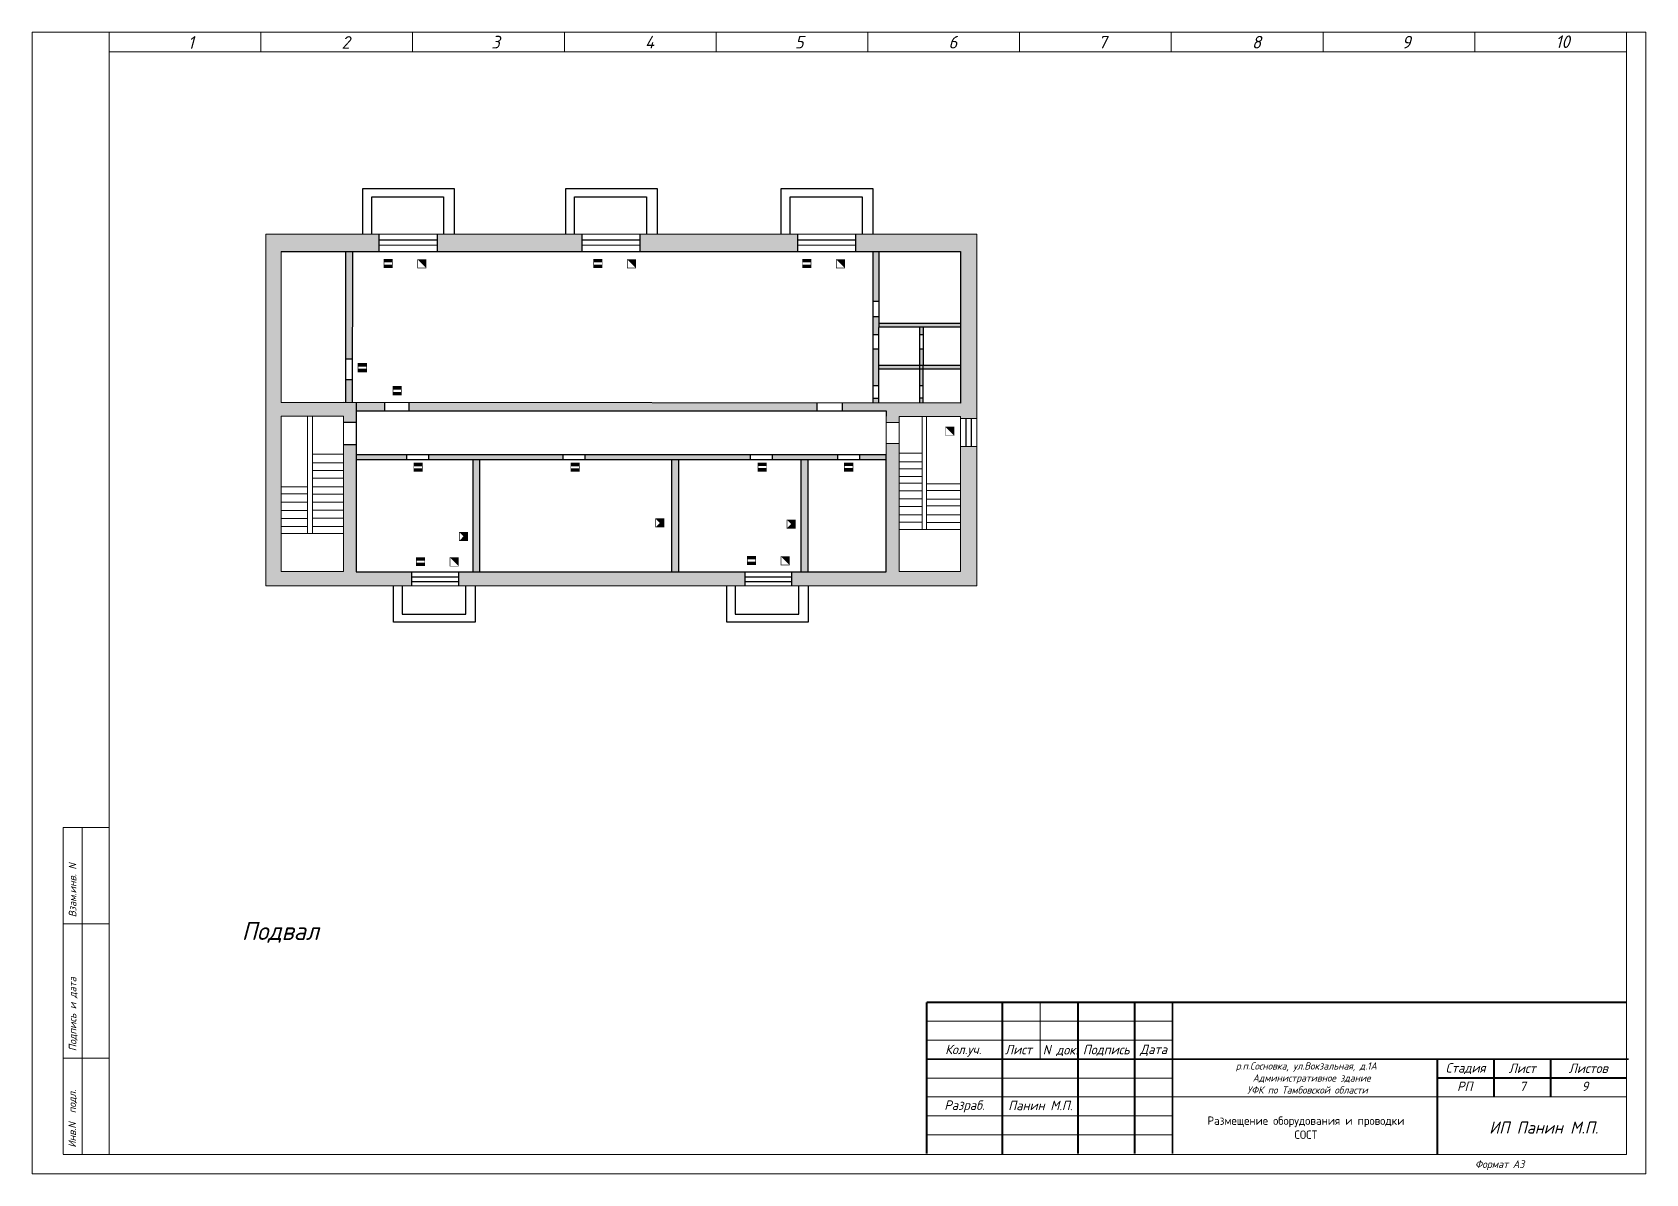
# Model space of a CAD drawing. Header units: inches. Extents: x 859 to 2956, y 393 to 1752.
# Drawn here: x 2821.1 to 2955.5, y 932.7 to 1027.8 of the extents above; entities that cross this region are included whole.
import ezdxf

# ---------------------------------------------------------------- set-up
doc = ezdxf.new("R2010")
doc.units = ezdxf.units.IN
doc.header["$MEASUREMENT"] = 0
doc.linetypes.add('Caddy_Solid', pattern=[0])
doc.layers.get('0').transparency = 0.7
for name, color, linetype in [('BLK_12_THHN', 9, 'Continuous'), ('DESC', 7, 'Continuous'), ('LINK', 9, 'Continuous')]:
    doc.layers.add(name, color=color, linetype=linetype)
doc.styles.get("Standard").update_dxf_attribs({"font": 'GOST_Common Italic_0.ttf'})

# ---------------------------------------------------------------- blocks, each defined once
blk = doc.blocks.new('Звуковой')
blk.add_lwpolyline([(0.1, 2.9, 0, 4, 0), (1.5, 1.51, 4, 4, 0)], format="xyseb")
at = {"const_width": 0.2}
blk.add_lwpolyline([(0, 0), (0, 3), (3, 3), (3, 0)], close=True, dxfattribs=at)
blk = doc.blocks.new('Объем')
at = {"const_width": 0.2}
blk.add_lwpolyline([(0, 0), (0, 3), (3, 3), (3, 0)], close=True, dxfattribs=at)
for points in [[(0.21, 2.94), (0.21, 0.09)], [(0.41, 2.94), (0.41, 0.09)], [(0.61, 2.94), (0.61, 0.09)], [(0.8, 2.94), (0.8, 0.09)], [(1.01, 2.94), (1.01, 0.09)], [(1.21, 2.94), (1.21, 0.09)], [(1.39, 1.52), (2.81, 2.97)], [(1.39, 2.94), (1.39, 0.09)], [(1.39, 1.48), (2.82, 0.03)], [(1.56, 2.93), (1.56, 1.76)], [(1.56, 0.09), (1.56, 1.25)], [(1.74, 0.06), (1.74, 1.05)], [(1.76, 2.94), (1.76, 1.94)], [(1.94, 2.95), (1.94, 2.15)], [(1.94, 0.06), (1.94, 0.87)], [(2.13, 2.93), (2.13, 2.33)], [(2.13, 0.05), (2.13, 0.66)], [(2.3, 2.93), (2.3, 2.52)], [(2.31, 0.06), (2.31, 0.48)], [(2.49, 2.94), (2.49, 2.7)], [(2.49, 0.07), (2.49, 0.29)]]:
    blk.add_lwpolyline(points, dxfattribs=at)

msp = doc.modelspace()

# ---------------------------------------------------------------- hatches: boundary and pattern name
at = {"layer": 'DESC', "lineweight": 15}
h = msp.add_hatch(color=0, dxfattribs=at)
h.dxf.hatch_style = 1
h.paths.add_polyline_path([(2850.35, 1008.42), (2850.35, 1008.16), (2851.05, 1008.16), (2851.05, 1008.42)])
h.paths.add_polyline_path([(2851.05, 1008.6), (2851.05, 1008.87), (2850.35, 1008.87), (2850.35, 1008.6)])
h = msp.add_hatch(color=0, dxfattribs=at)
h.dxf.hatch_style = 1
h.paths.add_polyline_path([(2867.83, 1008.42), (2867.83, 1008.16), (2868.53, 1008.16), (2868.53, 1008.42)])
h.paths.add_polyline_path([(2868.53, 1008.6), (2868.53, 1008.87), (2867.83, 1008.87), (2867.83, 1008.6)])
h = msp.add_hatch(color=0, dxfattribs=at)
h.dxf.hatch_style = 1
h.paths.add_polyline_path([(2885.22, 1008.42), (2885.22, 1008.16), (2885.93, 1008.16), (2885.93, 1008.42)])
h.paths.add_polyline_path([(2885.93, 1008.6), (2885.93, 1008.87), (2885.22, 1008.87), (2885.22, 1008.6)])
h = msp.add_hatch(color=0, dxfattribs=at)
h.dxf.hatch_style = 1
h.paths.add_polyline_path([(2848.2, 999.74), (2848.2, 999.48), (2848.91, 999.48), (2848.91, 999.74)])
h.paths.add_polyline_path([(2848.91, 999.92), (2848.91, 1000.19), (2848.2, 1000.19), (2848.2, 999.92)])
h = msp.add_hatch(color=0, dxfattribs=at)
h.dxf.hatch_style = 1
h.paths.add_polyline_path([(2851.11, 997.82), (2851.11, 997.56), (2851.81, 997.56), (2851.81, 997.82)])
h.paths.add_polyline_path([(2851.81, 998), (2851.81, 998.27), (2851.11, 998.27), (2851.11, 998)])
h = msp.add_hatch(color=0, dxfattribs=at)
h.dxf.hatch_style = 1
h.paths.add_polyline_path([(2852.84, 991.45), (2852.84, 991.19), (2853.55, 991.19), (2853.55, 991.45)])
h.paths.add_polyline_path([(2853.55, 991.63), (2853.55, 991.9), (2852.84, 991.9), (2852.84, 991.63)])
h = msp.add_hatch(color=0, dxfattribs=at)
h.dxf.hatch_style = 1
h.paths.add_polyline_path([(2865.92, 991.45), (2865.92, 991.19), (2866.62, 991.19), (2866.62, 991.45)])
h.paths.add_polyline_path([(2866.62, 991.63), (2866.62, 991.9), (2865.92, 991.9), (2865.92, 991.63)])
h = msp.add_hatch(color=0, dxfattribs=at)
h.dxf.hatch_style = 1
h.paths.add_polyline_path([(2881.52, 991.47), (2881.52, 991.21), (2882.22, 991.21), (2882.22, 991.47)])
h.paths.add_polyline_path([(2882.22, 991.65), (2882.22, 991.91), (2881.52, 991.91), (2881.52, 991.65)])
h = msp.add_hatch(color=0, dxfattribs=at)
h.dxf.hatch_style = 1
h.paths.add_polyline_path([(2888.71, 991.47), (2888.71, 991.21), (2889.42, 991.21), (2889.42, 991.47)])
h.paths.add_polyline_path([(2889.42, 991.65), (2889.42, 991.91), (2888.71, 991.91), (2888.71, 991.65)])
h = msp.add_hatch(color=0, dxfattribs=at)
h.dxf.hatch_style = 1
h.paths.add_polyline_path([(2853.05, 983.59), (2853.05, 983.33), (2853.76, 983.33), (2853.76, 983.59)])
h.paths.add_polyline_path([(2853.76, 983.77), (2853.76, 984.03), (2853.05, 984.03), (2853.05, 983.77)])
h = msp.add_hatch(color=0, dxfattribs=at)
h.dxf.hatch_style = 1
h.paths.add_polyline_path([(2880.62, 983.68), (2880.62, 983.42), (2881.32, 983.42), (2881.32, 983.68)])
h.paths.add_polyline_path([(2881.32, 983.86), (2881.32, 984.13), (2880.62, 984.13), (2880.62, 983.86)])
at = {"layer": 'LINK'}
h = msp.add_hatch(color=0, dxfattribs=at)
h.dxf.hatch_style = 1
h.paths.add_polyline_path([(2849.93, 1010.94), (2840.52, 1010.94), (2840.52, 981.67), (2852.66, 981.67), (2852.66, 982.83), (2848.05, 982.83), (2848.05, 993.41), (2846.99, 993.41), (2846.99, 982.86), (2841.79, 982.86), (2841.79, 995.79), (2846.99, 995.79), (2846.99, 995.27), (2848.05, 995.27), (2848.05, 996.93), (2846.99, 996.93), (2841.79, 996.93), (2841.79, 1009.5), (2849.93, 1009.5)])
h.paths.add_polyline_path([(2866.83, 1010.94), (2854.78, 1010.94), (2854.78, 1009.5), (2866.83, 1009.5)])
h.paths.add_polyline_path([(2884.79, 1010.94), (2871.68, 1010.94), (2871.68, 1009.5), (2884.79, 1009.5)])
h.paths.add_polyline_path([(2899.73, 1010.94), (2889.64, 1010.94), (2889.64, 1009.5), (2898.37, 1009.5), (2898.37, 997.32), (2898.37, 996.88), (2888.52, 996.89), (2888.52, 996.25), (2892.2, 996.25), (2892.2, 995.79), (2892.2, 995.27), (2893.27, 995.27), (2893.27, 995.78), (2898.37, 995.78), (2898.37, 995.61), (2899.73, 995.61)])
h.paths.add_polyline_path([(2899.73, 993.26), (2898.37, 993.26), (2898.37, 982.86), (2893.27, 982.86), (2893.27, 993.52), (2892.2, 993.52), (2892.2, 992.63), (2892.2, 982.83), (2884.31, 982.83), (2884.31, 981.67), (2899.73, 981.67)])
h.paths.add_polyline_path([(2886.4, 996.89), (2852.43, 996.92), (2852.43, 996.25), (2886.4, 996.25)])
h.paths.add_polyline_path([(2888.13, 992.61), (2882.69, 992.61), (2882.69, 992.18), (2888.13, 992.18)])
h.paths.add_polyline_path([(2892.2, 992.61), (2889.97, 992.61), (2889.97, 992.18), (2892.2, 992.18)], flags=17)
h.paths.add_polyline_path([(2885.66, 992.18), (2885.09, 992.18), (2885.09, 982.83), (2885.66, 982.83)], flags=17)
h.paths.add_polyline_path([(2880.42, 982.83), (2856.55, 982.83), (2856.55, 981.67), (2880.42, 981.67)])
h.paths.add_polyline_path([(2880.85, 992.61), (2867.09, 992.61), (2867.09, 992.18), (2880.85, 992.18)])
h.paths.add_polyline_path([(2874.88, 992.18), (2874.31, 992.18), (2874.31, 982.83), (2874.88, 982.83)])
h.paths.add_polyline_path([(2865.25, 992.61), (2854.06, 992.61), (2854.06, 992.18), (2865.25, 992.18)])
h.paths.add_polyline_path([(2852.22, 992.61), (2848.05, 992.61), (2848.05, 992.18), (2852.22, 992.18)], flags=17)
h.paths.add_polyline_path([(2850.39, 996.93), (2848.05, 996.93), (2848.05, 996.25), (2850.39, 996.25)], flags=17)
h.paths.add_polyline_path([(2847.71, 998.84), (2847.19, 998.84), (2847.19, 996.93), (2847.71, 996.93)], flags=17)
h.paths.add_polyline_path([(2847.72, 1009.5), (2847.19, 1009.5), (2847.19, 1000.57), (2847.71, 1000.57)], flags=17)
h.paths.add_polyline_path([(2858.32, 992.18), (2857.75, 992.18), (2857.75, 982.83), (2858.32, 982.83)])
h = msp.add_hatch(color=0, dxfattribs=at)
h.dxf.hatch_style = 1
h.paths.add_polyline_path([(2891.07, 1005.38), (2891.56, 1005.38), (2891.57, 1009.5), (2891.08, 1009.5)])
h.paths.add_polyline_path([(2891.07, 1002.6), (2891.56, 1002.6), (2891.56, 1004.1), (2891.07, 1004.1)])
h.paths.add_polyline_path([(2898.37, 1003.24), (2898.37, 1003.55), (2891.56, 1003.55), (2891.56, 1003.24)])
h.paths.add_polyline_path([(2891.56, 1001.4), (2891.07, 1001.4), (2891.07, 998.36), (2891.56, 998.36)])
h.paths.add_polyline_path([(2895.26, 1000.04), (2894.96, 1000.04), (2894.96, 999.73), (2895.26, 999.73)])
h.paths.add_polyline_path([(2894.96, 999.73), (2894.96, 1000.04), (2891.56, 1000.04), (2891.56, 999.73)])
h.paths.add_polyline_path([(2898.37, 999.73), (2898.37, 1000.04), (2895.26, 1000.04), (2895.26, 999.73)])
h.paths.add_polyline_path([(2895.26, 1001.4), (2894.97, 1001.4), (2894.96, 1000.04), (2895.26, 1000.04)])
h.paths.add_polyline_path([(2895.26, 1003.24), (2894.97, 1003.24), (2894.97, 1002.59), (2895.26, 1002.59)])
h.paths.add_polyline_path([(2895.26, 999.73), (2894.96, 999.73), (2894.96, 998.34), (2895.25, 998.34)])
h.paths.add_polyline_path([(2895.25, 997.32), (2894.96, 997.32), (2894.96, 996.89), (2895.25, 996.89)])
h.paths.add_polyline_path([(2891.56, 996.89), (2891.56, 997.3), (2891.07, 997.3), (2891.07, 996.89)])

# ---------------------------------------------------------------- linework, layer by layer
at = {"layer": 'BLK_12_THHN', "color": 0, "lineweight": 15}
for p, q in [((2840.52, 1010.94), (2899.73, 1010.94)), ((2840.52, 981.67), (2840.52, 1010.94)), ((2899.73, 1010.94), (2899.73, 981.67)), ((2841.79, 996.93), (2841.79, 1009.5)), ((2846.99, 996.93), (2841.79, 996.93)), ((2843.98, 995.79), (2843.98, 986.03)), ((2844.39, 995.79), (2844.39, 986.03)), ((2892.2, 995.79), (2892.2, 992.63)), ((2892.2, 995.27), (2893.27, 995.27)), ((2895.18, 995.78), (2895.18, 986.36)), ((2895.55, 995.78), (2895.55, 986.36)), ((2898.37, 995.61), (2899.73, 995.61)), ((2892.2, 993.52), (2893.27, 993.52)), ((2898.37, 993.26), (2899.73, 993.26)), ((2844.39, 992.64), (2846.99, 992.64)), ((2844.39, 991.91), (2846.99, 991.91)), ((2893.27, 992.72), (2895.18, 992.72)), ((2893.27, 992), (2895.18, 992)), ((2844.39, 991.28), (2846.99, 991.28)), ((2844.39, 990.63), (2846.99, 990.63)), ((2893.27, 991.42), (2895.18, 991.42)), ((2893.27, 990.77), (2895.18, 990.77)), ((2841.79, 989.92), (2843.98, 989.92)), ((2841.79, 989.32), (2843.98, 989.32)), ((2844.39, 989.92), (2846.99, 989.92)), ((2844.39, 989.29), (2846.99, 989.29)), ((2893.27, 990.22), (2895.18, 990.22)), ((2893.27, 989.57), (2895.18, 989.57)), ((2895.55, 990.15), (2898.37, 990.15)), ((2895.55, 989.61), (2898.37, 989.61)), ((2841.79, 988.64), (2843.98, 988.64)), ((2841.79, 987.95), (2843.98, 987.95)), ((2844.39, 988.62), (2846.99, 988.62)), ((2844.39, 987.97), (2846.99, 987.97)), ((2893.27, 988.92), (2895.18, 988.92)), ((2893.27, 988.27), (2895.18, 988.27)), ((2895.55, 988.89), (2898.37, 988.89)), ((2895.55, 988.34), (2898.37, 988.34)), ((2841.79, 987.28), (2843.98, 987.28)), ((2841.79, 986.61), (2843.98, 986.61)), ((2844.39, 987.3), (2846.99, 987.3)), ((2844.39, 986.61), (2846.99, 986.61)), ((2893.27, 987.59), (2895.18, 987.59)), ((2893.27, 986.98), (2895.18, 986.98)), ((2895.55, 987.59), (2898.37, 987.59)), ((2895.55, 986.94), (2898.37, 986.94)), ((2841.79, 986.03), (2846.99, 986.03)), ((2893.27, 986.36), (2898.37, 986.36)), ((2899.73, 981.67), (2840.52, 981.67))]:
    msp.add_line(p, q, dxfattribs=at)
for points in [[(2841.79, 995.79), (2846.99, 995.79), (2846.99, 982.86), (2841.79, 982.86)], [(2898.37, 995.78), (2893.27, 995.78), (2893.27, 982.86), (2898.37, 982.86)]]:
    msp.add_lwpolyline(points, close=True, dxfattribs=at)
at = {"layer": 'DESC', "linetype": 'Caddy_Solid', "lineweight": 15}
for p, q in [((2827.46, 1026.16), (2827.46, 1027.76)), ((2840.1, 1026.16), (2840.1, 1027.76)), ((2852.74, 1026.16), (2852.74, 1027.76)), ((2865.38, 1026.16), (2865.38, 1027.76)), ((2878.02, 1026.16), (2878.02, 1027.76)), ((2890.66, 1026.16), (2890.66, 1027.76)), ((2903.3, 1026.16), (2903.3, 1027.76)), ((2915.94, 1026.16), (2915.94, 1027.76)), ((2928.58, 1026.16), (2928.58, 1027.76)), ((2941.22, 1026.16), (2941.22, 1027.76)), ((2953.86, 1026.16), (2953.86, 1027.76)), ((2827.46, 1026.14), (2953.86, 1026.14)), ((2827.46, 1026.14), (2827.46, 934.32)), ((2953.86, 1026.14), (2953.86, 934.32)), ((2823.62, 934.34), (2823.62, 961.54)), ((2823.62, 961.54), (2827.46, 961.54)), ((2825.22, 961.54), (2825.22, 934.34)), ((2823.62, 953.52), (2827.46, 953.52)), ((2823.62, 942.34), (2827.46, 942.34)), ((2953.86, 934.32), (2823.62, 934.32))]:
    msp.add_line(p, q, dxfattribs=at)
at = {"layer": 'DESC', "color": 0, "lineweight": 15}
for p, q in [((2905.01, 946.98), (2905.01, 942.26)), ((2895.56, 945.41), (2916.04, 945.41)), ((2895.56, 943.83), (2916.04, 943.83)), ((2895.56, 940.68), (2916.04, 940.68)), ((2895.56, 939.11), (2916.04, 939.11)), ((2916.04, 939.11), (2953.84, 939.11)), ((2895.56, 937.53), (2916.04, 937.53)), ((2895.56, 935.96), (2916.04, 935.96))]:
    msp.add_line(p, q, dxfattribs=at)
at = {"layer": 'DESC', "lineweight": 15}
msp.add_lwpolyline([(2821.06, 932.72), (2955.46, 932.72), (2955.46, 1027.76), (2821.06, 1027.76)], close=True, dxfattribs=at)
at = {"layer": 'DESC', "color": 0, "lineweight": 15}
for points, const_width in [([(2850.35, 1008.87), (2851.05, 1008.87), (2851.05, 1008.16), (2850.35, 1008.16), (2850.35, 1008.87)], 0.047), ([(2867.83, 1008.87), (2868.53, 1008.87), (2868.53, 1008.16), (2867.83, 1008.16), (2867.83, 1008.87)], 0.047), ([(2885.22, 1008.87), (2885.93, 1008.87), (2885.93, 1008.16), (2885.22, 1008.16), (2885.22, 1008.87)], 0.047), ([(2848.2, 1000.19), (2848.91, 1000.19), (2848.91, 999.48), (2848.2, 999.48), (2848.2, 1000.19)], 0.047), ([(2851.11, 998.27), (2851.81, 998.27), (2851.81, 997.56), (2851.11, 997.56), (2851.11, 998.27)], 0.047), ([(2852.84, 991.9), (2853.55, 991.9), (2853.55, 991.19), (2852.84, 991.19), (2852.84, 991.9)], 0.047), ([(2865.92, 991.9), (2866.62, 991.9), (2866.62, 991.19), (2865.92, 991.19), (2865.92, 991.9)], 0.047), ([(2881.52, 991.91), (2882.22, 991.91), (2882.22, 991.21), (2881.52, 991.21), (2881.52, 991.91)], 0.047), ([(2888.71, 991.91), (2889.42, 991.91), (2889.42, 991.21), (2888.71, 991.21), (2888.71, 991.91)], 0.047), ([(2853.05, 984.03), (2853.76, 984.03), (2853.76, 983.33), (2853.05, 983.33), (2853.05, 984.03)], 0.047), ([(2880.62, 984.13), (2881.32, 984.13), (2881.32, 983.42), (2880.62, 983.42), (2880.62, 984.13)], 0.047), ([(2895.56, 946.98), (2953.84, 946.98)], 0.158), ([(2895.56, 946.98), (2895.56, 934.38)], 0.158), ([(2901.86, 946.98), (2901.86, 934.32)], 0.158), ([(2908.16, 946.98), (2908.16, 934.38)], 0.158), ([(2912.89, 946.98), (2912.89, 934.38)], 0.158), ([(2916.04, 946.98), (2916.04, 934.38)], 0.158), ([(2895.56, 942.26), (2953.84, 942.26)], 0.158), ([(2895.78, 942.26), (2954.05, 942.26)], 0.158), ([(2938.09, 934.32), (2938.09, 942.26)], 0.158), ([(2942.81, 939.11), (2942.81, 942.26)], 0.158), ([(2947.54, 939.11), (2947.54, 942.26)], 0.158), ([(2938.09, 940.68), (2953.84, 940.68)], 0.158)]:
    msp.add_lwpolyline(points, dxfattribs=dict(at, const_width=const_width))
at = {"layer": 'LINK', "color": 0}
for p, q in [((2848.58, 1010.94), (2848.58, 1014.76)), ((2848.58, 1014.76), (2856.2, 1014.76)), ((2856.2, 1014.76), (2856.2, 1010.94)), ((2865.49, 1010.94), (2865.49, 1014.76)), ((2865.49, 1014.76), (2873.11, 1014.76)), ((2873.11, 1014.76), (2873.11, 1010.94)), ((2883.45, 1010.94), (2883.45, 1014.76)), ((2883.45, 1014.76), (2891.07, 1014.76)), ((2891.07, 1014.76), (2891.07, 1010.94)), ((2849.33, 1010.94), (2849.33, 1014.05)), ((2849.33, 1014.05), (2855.32, 1014.05)), ((2855.32, 1014.05), (2855.32, 1010.94)), ((2866.23, 1010.94), (2866.23, 1014.05)), ((2866.23, 1014.05), (2872.23, 1014.05)), ((2872.23, 1014.05), (2872.23, 1010.94)), ((2884.19, 1010.94), (2884.19, 1014.05)), ((2884.19, 1014.05), (2890.19, 1014.05)), ((2890.19, 1014.05), (2890.19, 1010.94)), ((2849.93, 1010.94), (2849.93, 1009.5)), ((2854.78, 1010.94), (2854.78, 1009.5)), ((2866.83, 1010.94), (2866.83, 1009.5)), ((2871.68, 1010.94), (2871.68, 1009.5)), ((2884.79, 1010.94), (2884.79, 1009.5)), ((2889.64, 1010.94), (2889.64, 1009.5)), ((2841.79, 1009.5), (2898.37, 1009.5)), ((2847.19, 996.93), (2847.19, 1009.5)), ((2847.72, 1009.5), (2847.71, 996.93)), ((2849.93, 1010.49), (2854.78, 1010.49)), ((2849.93, 1010.03), (2854.78, 1010.06)), ((2866.83, 1010.49), (2871.68, 1010.49)), ((2866.83, 1010.03), (2871.68, 1010.06)), ((2884.79, 1010.49), (2889.64, 1010.49)), ((2884.79, 1010.03), (2889.64, 1010.06)), ((2891.08, 1009.5), (2891.07, 996.89)), ((2891.57, 1009.5), (2891.56, 996.89)), ((2898.37, 1009.5), (2898.37, 997.32)), ((2891.07, 1005.38), (2891.56, 1005.38)), ((2891.07, 1004.1), (2891.56, 1004.1)), ((2891.56, 1003.55), (2898.37, 1003.55)), ((2891.56, 1003.24), (2898.37, 1003.24)), ((2894.97, 1003.24), (2894.96, 996.89)), ((2895.26, 1003.24), (2895.25, 996.89)), ((2891.07, 1002.6), (2891.56, 1002.6)), ((2891.07, 1001.4), (2891.56, 1001.4)), ((2894.97, 1002.59), (2895.26, 1002.59)), ((2894.97, 1001.4), (2895.26, 1001.4)), ((2847.19, 1000.57), (2847.71, 1000.57)), ((2891.56, 1000.04), (2898.37, 1000.04)), ((2847.19, 998.84), (2847.71, 998.84)), ((2891.56, 999.73), (2898.37, 999.73)), ((2891.07, 998.36), (2891.56, 998.36)), ((2891.07, 997.3), (2891.56, 997.3)), ((2894.96, 998.34), (2895.25, 998.34)), ((2894.96, 997.32), (2895.25, 997.32)), ((2898.37, 997.32), (2898.37, 996.88)), ((2898.37, 996.88), (2846.99, 996.93)), ((2848.05, 996.93), (2848.05, 982.83)), ((2848.05, 996.25), (2892.2, 996.25)), ((2850.39, 996.93), (2850.39, 996.25)), ((2852.43, 996.92), (2852.43, 996.25)), ((2886.4, 996.89), (2886.4, 996.25)), ((2888.52, 996.89), (2888.52, 996.25)), ((2892.2, 996.25), (2892.2, 995.79)), ((2848.05, 995.27), (2846.99, 995.27)), ((2898.83, 995.61), (2898.83, 993.26)), ((2899.28, 995.61), (2899.28, 993.26)), ((2848.05, 993.41), (2846.99, 993.41)), ((2848.05, 992.61), (2892.2, 992.61)), ((2848.05, 992.18), (2892.2, 992.18)), ((2852.22, 992.61), (2852.22, 992.18)), ((2854.06, 992.61), (2854.06, 992.18)), ((2857.75, 992.18), (2857.75, 982.83)), ((2858.32, 992.18), (2858.32, 982.83)), ((2865.25, 992.61), (2865.25, 992.18)), ((2867.09, 992.61), (2867.09, 992.18)), ((2874.31, 992.18), (2874.31, 982.83)), ((2874.88, 992.18), (2874.88, 982.83)), ((2880.85, 992.61), (2880.85, 992.18)), ((2882.69, 992.61), (2882.69, 992.18)), ((2885.09, 992.18), (2885.09, 982.83)), ((2885.66, 992.18), (2885.66, 982.83)), ((2888.13, 992.61), (2888.13, 992.18)), ((2889.97, 992.61), (2889.97, 992.18)), ((2892.2, 982.83), (2892.2, 992.63)), ((2848.05, 982.83), (2892.2, 982.83)), ((2852.66, 982.83), (2852.66, 981.67)), ((2856.55, 982.83), (2856.55, 981.67)), ((2880.42, 982.83), (2880.42, 981.67)), ((2884.31, 982.83), (2884.31, 981.67)), ((2851.16, 978.65), (2851.16, 981.67)), ((2851.86, 981.67), (2851.86, 979.32)), ((2852.66, 982.43), (2856.55, 982.43)), ((2852.66, 982.04), (2856.55, 982.04)), ((2857.16, 979.32), (2857.16, 981.67)), ((2857.94, 981.67), (2857.94, 978.65)), ((2878.92, 978.65), (2878.92, 981.67)), ((2879.62, 981.67), (2879.62, 979.32)), ((2880.42, 982.43), (2884.31, 982.43)), ((2880.42, 982.04), (2884.31, 982.04)), ((2884.92, 979.32), (2884.92, 981.67)), ((2885.7, 981.67), (2885.7, 978.65)), ((2857.94, 978.65), (2851.16, 978.65)), ((2851.86, 979.32), (2857.16, 979.32)), ((2885.7, 978.65), (2878.92, 978.65)), ((2879.62, 979.32), (2884.92, 979.32))]:
    msp.add_line(p, q, dxfattribs=at)

# ---------------------------------------------------------------- block references
at = {"layer": 'DESC', "color": 0}
for name, p, xscale, yscale, zscale, rotation in [('Звуковой', (2853.16, 1008.84), 0.2351986559999729, 0.2351986559999729, 0.2351986559999729, 270), ('Звуковой', (2870.63, 1008.84), 0.2351986559999729, 0.2351986559999729, 0.2351986559999729, 270), ('Звуковой', (2888.03, 1008.84), 0.2351986559999729, 0.2351986559999729, 0.2351986559999729, 270), ('Звуковой', (2897.13, 994.89), 0.2351986559999729, 0.2351986559999729, 0.2351986559999729, 270), ('Объем', (2873.69, 986.55), -0.2351865600000282, 0.2351865600000034, 0.23518656, 0.05815664228504325), ('Объем', (2884.63, 986.46), -0.2351865600000282, 0.2351865600000034, 0.23518656, 0.05815664228504325), ('Объем', (2857.34, 985.43), -0.2351865600000282, 0.2351865600000034, 0.23518656, 0.05815664228504325), ('Звуковой', (2855.86, 984.01), 0.2351986559999729, 0.2351986559999729, 0.2351986559999729, 270), ('Звуковой', (2883.43, 984.1), 0.2351986559999729, 0.2351986559999729, 0.2351986559999729, 270)]:
    msp.add_blockref(name, p, dxfattribs=dict(at, xscale=xscale, yscale=yscale, zscale=zscale, rotation=rotation))

# ---------------------------------------------------------------- texts
at = {"layer": 'DESC', "lineweight": 13}
for s, height, p in [('1', 1.05, (2834.02, 1026.39)), ('2', 1.05, (2846.82, 1026.39)), ('3', 1.05, (2859.3, 1026.41)), ('4', 1.05, (2872.1, 1026.41)), ('5', 1.05, (2884.58, 1026.41)), ('6', 1.05, (2897.38, 1026.41)), ('7', 1.05, (2909.86, 1026.41)), ('8', 1.05, (2922.66, 1026.41)), ('9', 1.05, (2935.14, 1026.41)), ('10', 1.048, (2947.94, 1026.45)), ('Формат А3', 0.629, (2941.24, 933.2))]:
    msp.add_text(s, height=height, dxfattribs=at).set_placement(p)
for s, p in [('Взам.инв. N', (2824.73, 954.07)), ('Подпись и дата', (2824.73, 942.92)), ('Инв.N  подл.', (2824.7, 934.89))]:
    msp.add_text(s, height=0.6288, rotation=90, dxfattribs=at).set_placement(p)
at = {"layer": 'DESC', "color": 0, "lineweight": 15}
for s, p in [('Кол.уч.', (2897.1, 942.67)), ('Лист', (2902.08, 942.66)), ('N док.', (2905.23, 942.64)), ('РП', (2939.74, 939.6)), ('7', (2944.94, 939.6)), ('9', (2950.12, 939.6))]:
    msp.add_text(s, height=0.787, dxfattribs=at).set_placement(p)
at = {"layer": 'DESC', "color": 0, "lineweight": 15, "attachment_point": 1}
for s, width, gutter_width, heights, insert, char_height in [('Подвал', 41.6111, 17.44, [2.04], (2838.51, 953.68), 1.5), ('\\pi23.32503;р.п.Сосновка, ул.Вокзальная, д.1А\\P\\pi24.36617; Административное здание \\P\\pi24.27003;УФК по Тамбовской области', 59.1919, 1, [0], (2897.99, 941.99), 0.6), ('\\pi4.80835;ИП Панин М.П.', 17.9743, 1, [1.74], (2937.61, 937.06), 1)]:
    msp.add_mtext_dynamic_manual_height_columns(s, width=width, gutter_width=gutter_width, heights=heights, dxfattribs=dict(at, insert=insert, char_height=char_height))
at = {"layer": 'DESC', "color": 0, "lineweight": 15, "attachment_point": 5}
for s, insert, char_height, width in [('Подпись', (2910.52, 942.99), 0.787, 4.725), ('Дата', (2914.46, 942.99), 0.787, 3.15), ('Стадия', (2940.45, 941.47), 0.787, 4.725), ('Лист', (2945.17, 941.5), 0.787, 5.67), ('Листов', (2950.67, 941.5), 0.787, 5.3325), ('{\\fGOST Common|b0|i0|c204|p34;Размещение оборудования и проводки\\PСОСТ}', (2927.15, 936.55), 0.7, 25.2)]:
    msp.add_mtext(s, dxfattribs=dict(at, insert=insert, char_height=char_height, width=width))
at = {"layer": 'DESC', "color": 0, "insert": (2898.71, 938.32), "char_height": 0.787, "width": 6.3, "attachment_point": 5}
msp.add_mtext('Разраб.', dxfattribs=at)
at = {"layer": 'DESC', "lineweight": 15, "insert": (2905.03, 938.4), "char_height": 0.787, "width": 6.3, "attachment_point": 5}
msp.add_mtext('Панин М.П.', dxfattribs=at)

doc.saveas('drawing.dxf')
